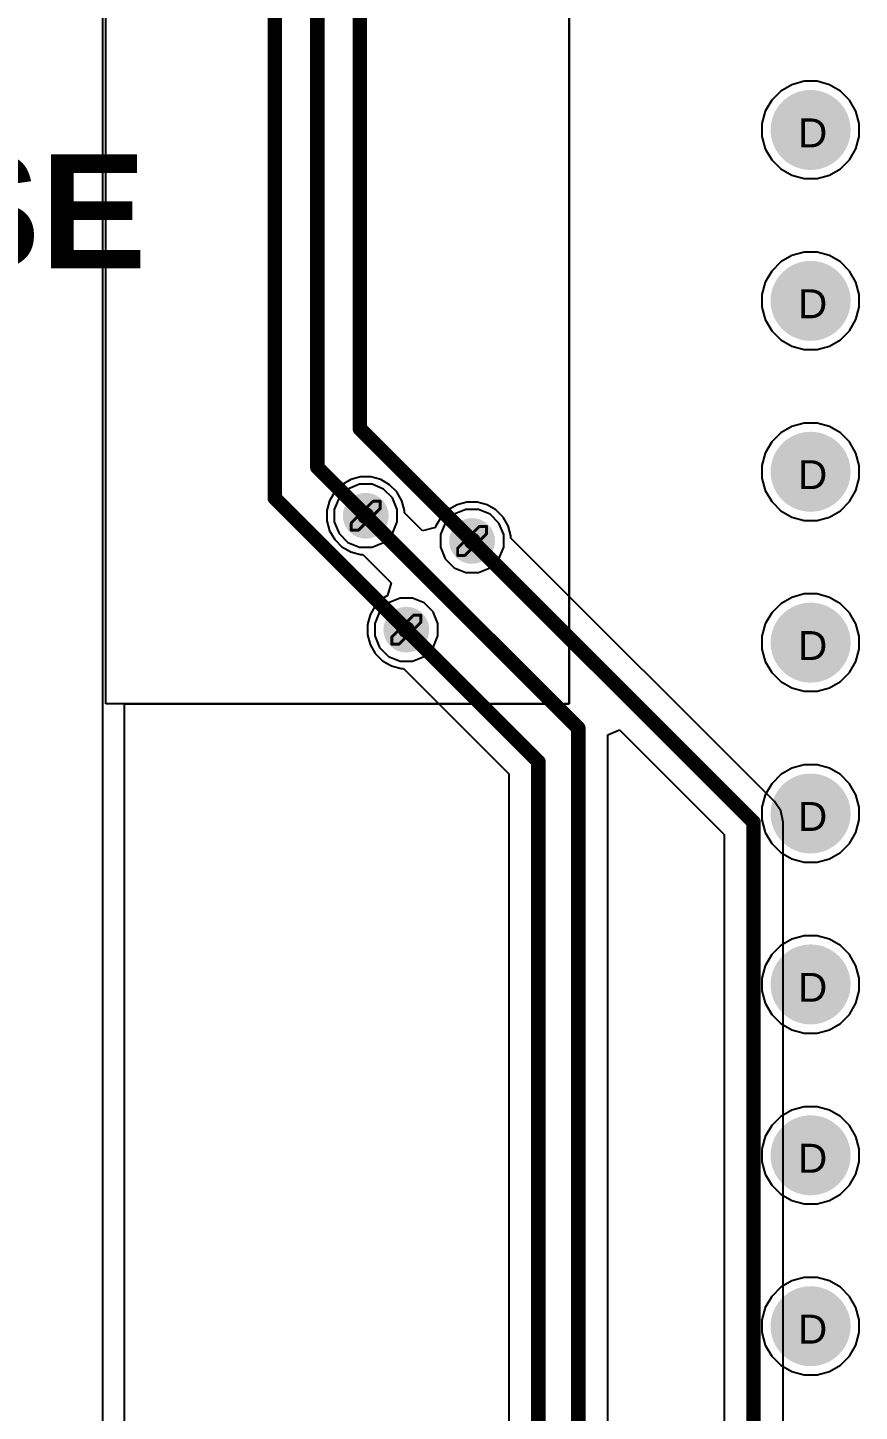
# Model space of a CAD drawing. Header units: inches. Extents: x 0 to 5379, y 0 to 5429.
# Drawn here: x 238.99 to 253.58, y 170.14 to 194.43 of the extents above; entities that cross this region are included whole.
import ezdxf

# ---------------------------------------------------------------- set-up
doc = ezdxf.new("R2010")
doc.units = ezdxf.units.IN
for name, color, linetype in [('Bottom Layer', 5, 'Continuous'), ('Bottom Solder', 6, 'Continuous'), ('Drill Drawing', 1, 'Continuous'), ('GND01', 16, 'Continuous'), ('GND02', 76, 'Continuous'), ('PWR', 156, 'Continuous'), ('SIG 01', 90, 'Continuous'), ('Top Layer', 1, 'Continuous'), ('Top Overlay', 2, 'Continuous'), ('Top Solder', 216, 'Continuous'), ('Via Holes', 16, 'Continuous')]:
    doc.layers.add(name, color=color, linetype=linetype)
doc.styles.add('Arial', font='', dxfattribs={"height": 0.2})
doc.styles.add('Arial_Bold', font='', dxfattribs={"height": 0.2})
doc.styles.get('Arial').set_extended_font_data('Arial')
doc.styles.get('Arial_Bold').set_extended_font_data('Arial', bold=True)

msp = doc.modelspace()

# ---------------------------------------------------------------- hatches: boundary and pattern name
at = {"layer": 'Bottom Layer'}
h = msp.add_hatch(color=5, dxfattribs=at)
edge = h.paths.add_edge_path()
edge.add_arc((252.727, 192.634), 0.6, 0, 360)
h = msp.add_hatch(color=5, dxfattribs=at)
edge = h.paths.add_edge_path()
edge.add_arc((252.727, 189.634), 0.6, 0, 360)
h = msp.add_hatch(color=5, dxfattribs=at)
edge = h.paths.add_edge_path()
edge.add_arc((252.727, 186.634), 0.6, 0, 360)
h = msp.add_hatch(color=5, dxfattribs=at)
edge = h.paths.add_edge_path()
edge.add_arc((244.923, 185.862), 0.3, 0, 360)
h = msp.add_hatch(color=5, dxfattribs=at)
edge = h.paths.add_edge_path()
edge.add_arc((246.789, 185.419), 0.3, 0, 360)
h = msp.add_hatch(color=5, dxfattribs=at)
edge = h.paths.add_edge_path()
edge.add_arc((245.635, 183.862), 0.3, 0, 360)
h = msp.add_hatch(color=5, dxfattribs=at)
edge = h.paths.add_edge_path()
edge.add_arc((252.727, 183.634), 0.6, 0, 360)
h = msp.add_hatch(color=5, dxfattribs=at)
edge = h.paths.add_edge_path()
edge.add_arc((252.727, 180.634), 0.6, 0, 360)
h = msp.add_hatch(color=5, dxfattribs=at)
edge = h.paths.add_edge_path()
edge.add_arc((252.727, 177.634), 0.6, 0, 360)
h = msp.add_hatch(color=5, dxfattribs=at)
edge = h.paths.add_edge_path()
edge.add_arc((252.727, 174.634), 0.6, 0, 360)
h = msp.add_hatch(color=5, dxfattribs=at)
edge = h.paths.add_edge_path()
edge.add_arc((252.727, 171.634), 0.6, 0, 360)
at = {"layer": 'Bottom Solder'}
h = msp.add_hatch(color=6, dxfattribs=at)
edge = h.paths.add_edge_path()
edge.add_arc((252.727, 192.634), 0.702, 0, 360)
h = msp.add_hatch(color=6, dxfattribs=at)
edge = h.paths.add_edge_path()
edge.add_arc((252.727, 189.634), 0.702, 0, 360)
h = msp.add_hatch(color=6, dxfattribs=at)
edge = h.paths.add_edge_path()
edge.add_arc((252.727, 186.634), 0.702, 0, 360)
h = msp.add_hatch(color=6, dxfattribs=at)
edge = h.paths.add_edge_path()
edge.add_arc((244.923, 185.862), 0.402, 0, 360)
h = msp.add_hatch(color=6, dxfattribs=at)
edge = h.paths.add_edge_path()
edge.add_arc((246.789, 185.419), 0.402, 0, 360)
h = msp.add_hatch(color=6, dxfattribs=at)
edge = h.paths.add_edge_path()
edge.add_arc((245.635, 183.862), 0.402, 0, 360)
h = msp.add_hatch(color=6, dxfattribs=at)
edge = h.paths.add_edge_path()
edge.add_arc((252.727, 183.634), 0.702, 0, 360)
h = msp.add_hatch(color=6, dxfattribs=at)
edge = h.paths.add_edge_path()
edge.add_arc((252.727, 180.634), 0.702, 0, 360)
h = msp.add_hatch(color=6, dxfattribs=at)
edge = h.paths.add_edge_path()
edge.add_arc((252.727, 177.634), 0.702, 0, 360)
h = msp.add_hatch(color=6, dxfattribs=at)
edge = h.paths.add_edge_path()
edge.add_arc((252.727, 174.634), 0.702, 0, 360)
h = msp.add_hatch(color=6, dxfattribs=at)
edge = h.paths.add_edge_path()
edge.add_arc((252.727, 171.634), 0.702, 0, 360)
at = {"layer": 'GND01'}
h = msp.add_hatch(color=16, dxfattribs=at)
edge = h.paths.add_edge_path()
edge.add_arc((252.727, 192.634), 0.6, 0, 360)
h = msp.add_hatch(color=16, dxfattribs=at)
edge = h.paths.add_edge_path()
edge.add_arc((252.727, 189.634), 0.6, 0, 360)
h = msp.add_hatch(color=16, dxfattribs=at)
edge = h.paths.add_edge_path()
edge.add_arc((252.727, 186.634), 0.6, 0, 360)
h = msp.add_hatch(color=16, dxfattribs=at)
edge = h.paths.add_edge_path()
edge.add_arc((244.923, 185.862), 0.3, 0, 360)
h = msp.add_hatch(color=16, dxfattribs=at)
edge = h.paths.add_edge_path()
edge.add_arc((246.789, 185.419), 0.3, 0, 360)
h = msp.add_hatch(color=16, dxfattribs=at)
edge = h.paths.add_edge_path()
edge.add_arc((245.635, 183.862), 0.3, 0, 360)
h = msp.add_hatch(color=16, dxfattribs=at)
edge = h.paths.add_edge_path()
edge.add_arc((252.727, 183.634), 0.6, 0, 360)
h = msp.add_hatch(color=16, dxfattribs=at)
edge = h.paths.add_edge_path()
edge.add_arc((252.727, 180.634), 0.6, 0, 360)
h = msp.add_hatch(color=16, dxfattribs=at)
edge = h.paths.add_edge_path()
edge.add_arc((252.727, 177.634), 0.6, 0, 360)
h = msp.add_hatch(color=16, dxfattribs=at)
edge = h.paths.add_edge_path()
edge.add_arc((252.727, 174.634), 0.6, 0, 360)
h = msp.add_hatch(color=16, dxfattribs=at)
edge = h.paths.add_edge_path()
edge.add_arc((252.727, 171.634), 0.6, 0, 360)
at = {"layer": 'GND02'}
h = msp.add_hatch(color=76, dxfattribs=at)
edge = h.paths.add_edge_path()
edge.add_arc((252.727, 192.634), 0.6, 0, 360)
h = msp.add_hatch(color=76, dxfattribs=at)
edge = h.paths.add_edge_path()
edge.add_arc((252.727, 189.634), 0.6, 0, 360)
h = msp.add_hatch(color=76, dxfattribs=at)
edge = h.paths.add_edge_path()
edge.add_arc((252.727, 186.634), 0.6, 0, 360)
h = msp.add_hatch(color=76, dxfattribs=at)
edge = h.paths.add_edge_path()
edge.add_arc((244.923, 185.862), 0.3, 0, 360)
h = msp.add_hatch(color=76, dxfattribs=at)
edge = h.paths.add_edge_path()
edge.add_arc((246.789, 185.419), 0.3, 0, 360)
h = msp.add_hatch(color=76, dxfattribs=at)
edge = h.paths.add_edge_path()
edge.add_arc((245.635, 183.862), 0.3, 0, 360)
h = msp.add_hatch(color=76, dxfattribs=at)
edge = h.paths.add_edge_path()
edge.add_arc((252.727, 183.634), 0.6, 0, 360)
h = msp.add_hatch(color=76, dxfattribs=at)
edge = h.paths.add_edge_path()
edge.add_arc((252.727, 180.634), 0.6, 0, 360)
h = msp.add_hatch(color=76, dxfattribs=at)
edge = h.paths.add_edge_path()
edge.add_arc((252.727, 177.634), 0.6, 0, 360)
h = msp.add_hatch(color=76, dxfattribs=at)
edge = h.paths.add_edge_path()
edge.add_arc((252.727, 174.634), 0.6, 0, 360)
h = msp.add_hatch(color=76, dxfattribs=at)
edge = h.paths.add_edge_path()
edge.add_arc((252.727, 171.634), 0.6, 0, 360)
at = {"layer": 'PWR'}
h = msp.add_hatch(color=156, dxfattribs=at)
edge = h.paths.add_edge_path()
edge.add_arc((252.727, 192.634), 0.6, 0, 360)
h = msp.add_hatch(color=156, dxfattribs=at)
edge = h.paths.add_edge_path()
edge.add_arc((252.727, 189.634), 0.6, 0, 360)
h = msp.add_hatch(color=156, dxfattribs=at)
edge = h.paths.add_edge_path()
edge.add_arc((252.727, 186.634), 0.6, 0, 360)
h = msp.add_hatch(color=156, dxfattribs=at)
edge = h.paths.add_edge_path()
edge.add_arc((244.923, 185.862), 0.3, 0, 360)
h = msp.add_hatch(color=156, dxfattribs=at)
edge = h.paths.add_edge_path()
edge.add_arc((246.789, 185.419), 0.3, 0, 360)
h = msp.add_hatch(color=156, dxfattribs=at)
edge = h.paths.add_edge_path()
edge.add_arc((245.635, 183.862), 0.3, 0, 360)
h = msp.add_hatch(color=156, dxfattribs=at)
edge = h.paths.add_edge_path()
edge.add_arc((252.727, 183.634), 0.6, 0, 360)
h = msp.add_hatch(color=156, dxfattribs=at)
edge = h.paths.add_edge_path()
edge.add_arc((252.727, 180.634), 0.6, 0, 360)
h = msp.add_hatch(color=156, dxfattribs=at)
edge = h.paths.add_edge_path()
edge.add_arc((252.727, 177.634), 0.6, 0, 360)
h = msp.add_hatch(color=156, dxfattribs=at)
edge = h.paths.add_edge_path()
edge.add_arc((252.727, 174.634), 0.6, 0, 360)
h = msp.add_hatch(color=156, dxfattribs=at)
edge = h.paths.add_edge_path()
edge.add_arc((252.727, 171.634), 0.6, 0, 360)
at = {"layer": 'SIG 01'}
h = msp.add_hatch(color=90, dxfattribs=at)
edge = h.paths.add_edge_path()
edge.add_arc((252.727, 192.634), 0.6, 0, 360)
h = msp.add_hatch(color=90, dxfattribs=at)
edge = h.paths.add_edge_path()
edge.add_arc((252.727, 189.634), 0.6, 0, 360)
h = msp.add_hatch(color=90, dxfattribs=at)
edge = h.paths.add_edge_path()
edge.add_arc((252.727, 186.634), 0.6, 0, 360)
h = msp.add_hatch(color=90, dxfattribs=at)
edge = h.paths.add_edge_path()
edge.add_arc((244.923, 185.862), 0.3, 0, 360)
h = msp.add_hatch(color=90, dxfattribs=at)
edge = h.paths.add_edge_path()
edge.add_arc((246.789, 185.419), 0.3, 0, 360)
h = msp.add_hatch(color=90, dxfattribs=at)
edge = h.paths.add_edge_path()
edge.add_arc((245.635, 183.862), 0.3, 0, 360)
h = msp.add_hatch(color=90, dxfattribs=at)
edge = h.paths.add_edge_path()
edge.add_arc((252.727, 183.634), 0.6, 0, 360)
h = msp.add_hatch(color=90, dxfattribs=at)
edge = h.paths.add_edge_path()
edge.add_arc((252.727, 180.634), 0.6, 0, 360)
h = msp.add_hatch(color=90, dxfattribs=at)
edge = h.paths.add_edge_path()
edge.add_arc((252.727, 177.634), 0.6, 0, 360)
h = msp.add_hatch(color=90, dxfattribs=at)
edge = h.paths.add_edge_path()
edge.add_arc((252.727, 174.634), 0.6, 0, 360)
h = msp.add_hatch(color=90, dxfattribs=at)
edge = h.paths.add_edge_path()
edge.add_arc((252.727, 171.634), 0.6, 0, 360)
at = {"layer": 'Top Layer'}
h = msp.add_hatch(color=1, dxfattribs=at)
edge = h.paths.add_edge_path()
edge.add_arc((252.727, 192.634), 0.6, 0, 360)
h = msp.add_hatch(color=1, dxfattribs=at)
edge = h.paths.add_edge_path()
edge.add_arc((252.727, 189.634), 0.6, 0, 360)
h = msp.add_hatch(color=1, dxfattribs=at)
edge = h.paths.add_edge_path()
edge.add_arc((252.727, 186.634), 0.6, 0, 360)
h = msp.add_hatch(color=1, dxfattribs=at)
edge = h.paths.add_edge_path()
edge.add_arc((244.923, 185.862), 0.3, 0, 360)
h = msp.add_hatch(color=1, dxfattribs=at)
edge = h.paths.add_edge_path()
edge.add_arc((246.789, 185.419), 0.3, 0, 360)
h = msp.add_hatch(color=1, dxfattribs=at)
edge = h.paths.add_edge_path()
edge.add_arc((245.635, 183.862), 0.3, 0, 360)
h = msp.add_hatch(color=1, dxfattribs=at)
edge = h.paths.add_edge_path()
edge.add_arc((252.727, 183.634), 0.6, 0, 360)
h = msp.add_hatch(color=1, dxfattribs=at)
edge = h.paths.add_edge_path()
edge.add_arc((252.727, 180.634), 0.6, 0, 360)
h = msp.add_hatch(color=1, dxfattribs=at)
edge = h.paths.add_edge_path()
edge.add_arc((252.727, 177.634), 0.6, 0, 360)
h = msp.add_hatch(color=1, dxfattribs=at)
edge = h.paths.add_edge_path()
edge.add_arc((252.727, 174.634), 0.6, 0, 360)
h = msp.add_hatch(color=1, dxfattribs=at)
edge = h.paths.add_edge_path()
edge.add_arc((252.727, 171.634), 0.6, 0, 360)
at = {"layer": 'Top Solder'}
h = msp.add_hatch(color=216, dxfattribs=at)
edge = h.paths.add_edge_path()
edge.add_arc((252.727, 192.634), 0.702, 0, 360)
h = msp.add_hatch(color=216, dxfattribs=at)
edge = h.paths.add_edge_path()
edge.add_arc((252.727, 189.634), 0.702, 0, 360)
h = msp.add_hatch(color=216, dxfattribs=at)
edge = h.paths.add_edge_path()
edge.add_arc((252.727, 186.634), 0.702, 0, 360)
h = msp.add_hatch(color=216, dxfattribs=at)
edge = h.paths.add_edge_path()
edge.add_arc((244.923, 185.862), 0.402, 0, 360)
h = msp.add_hatch(color=216, dxfattribs=at)
edge = h.paths.add_edge_path()
edge.add_arc((246.789, 185.419), 0.402, 0, 360)
h = msp.add_hatch(color=216, dxfattribs=at)
edge = h.paths.add_edge_path()
edge.add_arc((245.635, 183.862), 0.402, 0, 360)
h = msp.add_hatch(color=216, dxfattribs=at)
edge = h.paths.add_edge_path()
edge.add_arc((252.727, 183.634), 0.702, 0, 360)
h = msp.add_hatch(color=216, dxfattribs=at)
edge = h.paths.add_edge_path()
edge.add_arc((252.727, 180.634), 0.702, 0, 360)
h = msp.add_hatch(color=216, dxfattribs=at)
edge = h.paths.add_edge_path()
edge.add_arc((252.727, 177.634), 0.702, 0, 360)
h = msp.add_hatch(color=216, dxfattribs=at)
edge = h.paths.add_edge_path()
edge.add_arc((252.727, 174.634), 0.702, 0, 360)
h = msp.add_hatch(color=216, dxfattribs=at)
edge = h.paths.add_edge_path()
edge.add_arc((252.727, 171.634), 0.702, 0, 360)
at = {"layer": 'Via Holes'}
h = msp.add_hatch(color=7, dxfattribs=at)
edge = h.paths.add_edge_path()
edge.add_arc((252.727, 192.634), 0.35, 0, 360)
h = msp.add_hatch(color=7, dxfattribs=at)
edge = h.paths.add_edge_path()
edge.add_arc((252.727, 189.634), 0.35, 0, 360)
h = msp.add_hatch(color=7, dxfattribs=at)
edge = h.paths.add_edge_path()
edge.add_arc((252.727, 186.634), 0.35, 0, 360)
h = msp.add_hatch(color=7, dxfattribs=at)
edge = h.paths.add_edge_path()
edge.add_arc((244.923, 185.862), 0.15, 0, 360)
h = msp.add_hatch(color=7, dxfattribs=at)
edge = h.paths.add_edge_path()
edge.add_arc((246.789, 185.419), 0.15, 0, 360)
h = msp.add_hatch(color=7, dxfattribs=at)
edge = h.paths.add_edge_path()
edge.add_arc((245.635, 183.862), 0.15, 0, 360)
h = msp.add_hatch(color=7, dxfattribs=at)
edge = h.paths.add_edge_path()
edge.add_arc((252.727, 183.634), 0.35, 0, 360)
h = msp.add_hatch(color=7, dxfattribs=at)
edge = h.paths.add_edge_path()
edge.add_arc((252.727, 180.634), 0.35, 0, 360)
h = msp.add_hatch(color=7, dxfattribs=at)
edge = h.paths.add_edge_path()
edge.add_arc((252.727, 177.634), 0.35, 0, 360)
h = msp.add_hatch(color=7, dxfattribs=at)
edge = h.paths.add_edge_path()
edge.add_arc((252.727, 174.634), 0.35, 0, 360)
h = msp.add_hatch(color=7, dxfattribs=at)
edge = h.paths.add_edge_path()
edge.add_arc((252.727, 171.634), 0.35, 0, 360)

# ---------------------------------------------------------------- linework, layer by layer
at = {"layer": 'Bottom Layer'}
for p, q in [((244.61, 186.331), (244.454, 186.176)), ((244.813, 186.416), (244.61, 186.331)), ((245.034, 186.416), (244.813, 186.416)), ((245.237, 186.331), (245.034, 186.416)), ((245.393, 186.176), (245.237, 186.331)), ((244.454, 186.176), (244.369, 185.972)), ((245.477, 185.972), (245.393, 186.176)), ((244.369, 185.972), (244.369, 185.752)), ((245.477, 185.752), (245.477, 185.972)), ((246.475, 185.889), (246.319, 185.733)), ((246.679, 185.973), (246.475, 185.889)), ((246.899, 185.973), (246.679, 185.973)), ((247.103, 185.889), (246.899, 185.973)), ((247.258, 185.733), (247.103, 185.889)), ((244.369, 185.752), (244.454, 185.548)), ((245.393, 185.548), (245.477, 185.752)), ((246.319, 185.733), (246.235, 185.53)), ((247.343, 185.53), (247.258, 185.733)), ((244.454, 185.548), (244.61, 185.392)), ((244.61, 185.392), (244.813, 185.308)), ((245.034, 185.308), (245.237, 185.392)), ((245.237, 185.392), (245.393, 185.548)), ((246.235, 185.53), (246.235, 185.309)), ((247.343, 185.309), (247.343, 185.53)), ((244.813, 185.308), (245.034, 185.308)), ((246.235, 185.309), (246.319, 185.106)), ((246.319, 185.106), (246.475, 184.95)), ((247.103, 184.95), (247.258, 185.106)), ((247.258, 185.106), (247.343, 185.309)), ((246.475, 184.95), (246.679, 184.865)), ((246.679, 184.865), (246.899, 184.865)), ((246.899, 184.865), (247.103, 184.95)), ((245.525, 184.416), (245.321, 184.332)), ((245.745, 184.416), (245.525, 184.416)), ((245.949, 184.332), (245.745, 184.416)), ((245.166, 184.176), (245.081, 183.972)), ((245.321, 184.332), (245.166, 184.176)), ((246.105, 184.176), (245.949, 184.332)), ((246.189, 183.972), (246.105, 184.176)), ((245.081, 183.972), (245.081, 183.752)), ((246.189, 183.752), (246.189, 183.972)), ((245.081, 183.752), (245.166, 183.548)), ((246.105, 183.548), (246.189, 183.752)), ((245.166, 183.548), (245.321, 183.392)), ((245.321, 183.392), (245.525, 183.308)), ((245.745, 183.308), (245.949, 183.392)), ((245.949, 183.392), (246.105, 183.548)), ((245.525, 183.308), (245.745, 183.308))]:
    msp.add_line(p, q, dxfattribs=at)
at = {"layer": 'Drill Drawing'}
for points in [[(244.669, 185.989, 0.0508, 0.0508, 0), (244.669, 186.116, 0.0508, 0.0508, 0)], [(244.669, 186.116, 0.0508, 0.0508, 0), (244.796, 186.116, 0.0508, 0.0508, 0)], [(244.796, 186.116, 0.0508, 0.0508, 0), (244.923, 185.989, 0.0508, 0.0508, 0)], [(244.923, 185.989, 0.0508, 0.0508, 0), (245.05, 186.116, 0.0508, 0.0508, 0)], [(245.05, 186.116, 0.0508, 0.0508, 0), (245.177, 186.116, 0.0508, 0.0508, 0)], [(245.177, 185.989, 0.0508, 0.0508, 0), (245.177, 186.116, 0.0508, 0.0508, 0)], [(244.669, 185.989, 0.0508, 0.0508, 0), (244.796, 185.862, 0.0508, 0.0508, 0)], [(244.669, 185.735, 0.0508, 0.0508, 0), (244.796, 185.862, 0.0508, 0.0508, 0)], [(245.05, 185.862, 0.0508, 0.0508, 0), (245.177, 185.989, 0.0508, 0.0508, 0)], [(245.05, 185.862, 0.0508, 0.0508, 0), (245.177, 185.735, 0.0508, 0.0508, 0)], [(244.669, 185.608, 0.0508, 0.0508, 0), (244.669, 185.735, 0.0508, 0.0508, 0)], [(244.669, 185.608, 0.0508, 0.0508, 0), (244.796, 185.608, 0.0508, 0.0508, 0)], [(244.796, 185.608, 0.0508, 0.0508, 0), (244.923, 185.735, 0.0508, 0.0508, 0)], [(244.923, 185.735, 0.0508, 0.0508, 0), (245.05, 185.608, 0.0508, 0.0508, 0)], [(245.05, 185.608, 0.0508, 0.0508, 0), (245.177, 185.608, 0.0508, 0.0508, 0)], [(245.177, 185.608, 0.0508, 0.0508, 0), (245.177, 185.735, 0.0508, 0.0508, 0)], [(246.535, 185.546, 0.0508, 0.0508, 0), (246.535, 185.673, 0.0508, 0.0508, 0)], [(246.535, 185.673, 0.0508, 0.0508, 0), (246.662, 185.673, 0.0508, 0.0508, 0)], [(246.662, 185.673, 0.0508, 0.0508, 0), (246.789, 185.546, 0.0508, 0.0508, 0)], [(246.789, 185.546, 0.0508, 0.0508, 0), (246.916, 185.673, 0.0508, 0.0508, 0)], [(246.916, 185.673, 0.0508, 0.0508, 0), (247.043, 185.673, 0.0508, 0.0508, 0)], [(247.043, 185.546, 0.0508, 0.0508, 0), (247.043, 185.673, 0.0508, 0.0508, 0)], [(246.535, 185.546, 0.0508, 0.0508, 0), (246.662, 185.419, 0.0508, 0.0508, 0)], [(246.535, 185.292, 0.0508, 0.0508, 0), (246.662, 185.419, 0.0508, 0.0508, 0)], [(246.916, 185.419, 0.0508, 0.0508, 0), (247.043, 185.546, 0.0508, 0.0508, 0)], [(246.916, 185.419, 0.0508, 0.0508, 0), (247.043, 185.292, 0.0508, 0.0508, 0)], [(246.535, 185.165, 0.0508, 0.0508, 0), (246.535, 185.292, 0.0508, 0.0508, 0)], [(246.535, 185.165, 0.0508, 0.0508, 0), (246.662, 185.165, 0.0508, 0.0508, 0)], [(246.662, 185.165, 0.0508, 0.0508, 0), (246.789, 185.292, 0.0508, 0.0508, 0)], [(246.789, 185.292, 0.0508, 0.0508, 0), (246.916, 185.165, 0.0508, 0.0508, 0)], [(246.916, 185.165, 0.0508, 0.0508, 0), (247.043, 185.165, 0.0508, 0.0508, 0)], [(247.043, 185.165, 0.0508, 0.0508, 0), (247.043, 185.292, 0.0508, 0.0508, 0)], [(245.381, 183.989, 0.0508, 0.0508, 0), (245.381, 184.116, 0.0508, 0.0508, 0)], [(245.381, 184.116, 0.0508, 0.0508, 0), (245.508, 184.116, 0.0508, 0.0508, 0)], [(245.508, 184.116, 0.0508, 0.0508, 0), (245.635, 183.989, 0.0508, 0.0508, 0)], [(245.635, 183.989, 0.0508, 0.0508, 0), (245.762, 184.116, 0.0508, 0.0508, 0)], [(245.762, 184.116, 0.0508, 0.0508, 0), (245.889, 184.116, 0.0508, 0.0508, 0)], [(245.889, 183.989, 0.0508, 0.0508, 0), (245.889, 184.116, 0.0508, 0.0508, 0)], [(245.381, 183.989, 0.0508, 0.0508, 0), (245.508, 183.862, 0.0508, 0.0508, 0)], [(245.381, 183.735, 0.0508, 0.0508, 0), (245.508, 183.862, 0.0508, 0.0508, 0)], [(245.762, 183.862, 0.0508, 0.0508, 0), (245.889, 183.989, 0.0508, 0.0508, 0)], [(245.762, 183.862, 0.0508, 0.0508, 0), (245.889, 183.735, 0.0508, 0.0508, 0)], [(245.381, 183.608, 0.0508, 0.0508, 0), (245.381, 183.735, 0.0508, 0.0508, 0)], [(245.381, 183.608, 0.0508, 0.0508, 0), (245.508, 183.608, 0.0508, 0.0508, 0)], [(245.508, 183.608, 0.0508, 0.0508, 0), (245.635, 183.735, 0.0508, 0.0508, 0)], [(245.635, 183.735, 0.0508, 0.0508, 0), (245.762, 183.608, 0.0508, 0.0508, 0)], [(245.762, 183.608, 0.0508, 0.0508, 0), (245.889, 183.608, 0.0508, 0.0508, 0)], [(245.889, 183.608, 0.0508, 0.0508, 0), (245.889, 183.735, 0.0508, 0.0508, 0)]]:
    msp.add_lwpolyline(points, format="xyseb", dxfattribs=at)
for points in [[(244.657, 186.116, 0.0254, 0.0254, 1), (244.682, 186.116, 0.0254, 0.0254, 1)], [(244.657, 186.116, 0.0254, 0.0254, 1), (244.682, 186.116, 0.0254, 0.0254, 1)], [(244.784, 186.116, 0.0254, 0.0254, 1), (244.809, 186.116, 0.0254, 0.0254, 1)], [(244.784, 186.116, 0.0254, 0.0254, 1), (244.809, 186.116, 0.0254, 0.0254, 1)], [(245.038, 186.116, 0.0254, 0.0254, 1), (245.063, 186.116, 0.0254, 0.0254, 1)], [(245.038, 186.116, 0.0254, 0.0254, 1), (245.063, 186.116, 0.0254, 0.0254, 1)], [(245.165, 186.116, 0.0254, 0.0254, 1), (245.19, 186.116, 0.0254, 0.0254, 1)], [(245.165, 186.116, 0.0254, 0.0254, 1), (245.19, 186.116, 0.0254, 0.0254, 1)], [(244.657, 185.989, 0.0254, 0.0254, 1), (244.682, 185.989, 0.0254, 0.0254, 1)], [(244.657, 185.989, 0.0254, 0.0254, 1), (244.682, 185.989, 0.0254, 0.0254, 1)], [(244.784, 185.862, 0.0254, 0.0254, 1), (244.809, 185.862, 0.0254, 0.0254, 1)], [(244.784, 185.862, 0.0254, 0.0254, 1), (244.809, 185.862, 0.0254, 0.0254, 1)], [(244.911, 185.989, 0.0254, 0.0254, 1), (244.936, 185.989, 0.0254, 0.0254, 1)], [(244.911, 185.989, 0.0254, 0.0254, 1), (244.936, 185.989, 0.0254, 0.0254, 1)], [(245.038, 185.862, 0.0254, 0.0254, 1), (245.063, 185.862, 0.0254, 0.0254, 1)], [(245.038, 185.862, 0.0254, 0.0254, 1), (245.063, 185.862, 0.0254, 0.0254, 1)], [(245.165, 185.989, 0.0254, 0.0254, 1), (245.19, 185.989, 0.0254, 0.0254, 1)], [(245.165, 185.989, 0.0254, 0.0254, 1), (245.19, 185.989, 0.0254, 0.0254, 1)], [(244.657, 185.735, 0.0254, 0.0254, 1), (244.682, 185.735, 0.0254, 0.0254, 1)], [(244.657, 185.735, 0.0254, 0.0254, 1), (244.682, 185.735, 0.0254, 0.0254, 1)], [(244.657, 185.608, 0.0254, 0.0254, 1), (244.682, 185.608, 0.0254, 0.0254, 1)], [(244.657, 185.608, 0.0254, 0.0254, 1), (244.682, 185.608, 0.0254, 0.0254, 1)], [(244.784, 185.608, 0.0254, 0.0254, 1), (244.809, 185.608, 0.0254, 0.0254, 1)], [(244.784, 185.608, 0.0254, 0.0254, 1), (244.809, 185.608, 0.0254, 0.0254, 1)], [(244.911, 185.735, 0.0254, 0.0254, 1), (244.936, 185.735, 0.0254, 0.0254, 1)], [(244.911, 185.735, 0.0254, 0.0254, 1), (244.936, 185.735, 0.0254, 0.0254, 1)], [(245.038, 185.608, 0.0254, 0.0254, 1), (245.063, 185.608, 0.0254, 0.0254, 1)], [(245.038, 185.608, 0.0254, 0.0254, 1), (245.063, 185.608, 0.0254, 0.0254, 1)], [(245.165, 185.735, 0.0254, 0.0254, 1), (245.19, 185.735, 0.0254, 0.0254, 1)], [(245.165, 185.735, 0.0254, 0.0254, 1), (245.19, 185.735, 0.0254, 0.0254, 1)], [(245.165, 185.608, 0.0254, 0.0254, 1), (245.19, 185.608, 0.0254, 0.0254, 1)], [(245.165, 185.608, 0.0254, 0.0254, 1), (245.19, 185.608, 0.0254, 0.0254, 1)], [(246.522, 185.673, 0.0254, 0.0254, 1), (246.547, 185.673, 0.0254, 0.0254, 1)], [(246.522, 185.673, 0.0254, 0.0254, 1), (246.547, 185.673, 0.0254, 0.0254, 1)], [(246.649, 185.673, 0.0254, 0.0254, 1), (246.674, 185.673, 0.0254, 0.0254, 1)], [(246.649, 185.673, 0.0254, 0.0254, 1), (246.674, 185.673, 0.0254, 0.0254, 1)], [(246.903, 185.673, 0.0254, 0.0254, 1), (246.928, 185.673, 0.0254, 0.0254, 1)], [(246.903, 185.673, 0.0254, 0.0254, 1), (246.928, 185.673, 0.0254, 0.0254, 1)], [(247.03, 185.673, 0.0254, 0.0254, 1), (247.055, 185.673, 0.0254, 0.0254, 1)], [(247.03, 185.673, 0.0254, 0.0254, 1), (247.055, 185.673, 0.0254, 0.0254, 1)], [(246.522, 185.546, 0.0254, 0.0254, 1), (246.547, 185.546, 0.0254, 0.0254, 1)], [(246.522, 185.546, 0.0254, 0.0254, 1), (246.547, 185.546, 0.0254, 0.0254, 1)], [(246.649, 185.419, 0.0254, 0.0254, 1), (246.674, 185.419, 0.0254, 0.0254, 1)], [(246.649, 185.419, 0.0254, 0.0254, 1), (246.674, 185.419, 0.0254, 0.0254, 1)], [(246.776, 185.546, 0.0254, 0.0254, 1), (246.801, 185.546, 0.0254, 0.0254, 1)], [(246.776, 185.546, 0.0254, 0.0254, 1), (246.801, 185.546, 0.0254, 0.0254, 1)], [(246.903, 185.419, 0.0254, 0.0254, 1), (246.928, 185.419, 0.0254, 0.0254, 1)], [(246.903, 185.419, 0.0254, 0.0254, 1), (246.928, 185.419, 0.0254, 0.0254, 1)], [(247.03, 185.546, 0.0254, 0.0254, 1), (247.055, 185.546, 0.0254, 0.0254, 1)], [(247.03, 185.546, 0.0254, 0.0254, 1), (247.055, 185.546, 0.0254, 0.0254, 1)], [(246.522, 185.292, 0.0254, 0.0254, 1), (246.547, 185.292, 0.0254, 0.0254, 1)], [(246.522, 185.292, 0.0254, 0.0254, 1), (246.547, 185.292, 0.0254, 0.0254, 1)], [(246.522, 185.165, 0.0254, 0.0254, 1), (246.547, 185.165, 0.0254, 0.0254, 1)], [(246.522, 185.165, 0.0254, 0.0254, 1), (246.547, 185.165, 0.0254, 0.0254, 1)], [(246.649, 185.165, 0.0254, 0.0254, 1), (246.674, 185.165, 0.0254, 0.0254, 1)], [(246.649, 185.165, 0.0254, 0.0254, 1), (246.674, 185.165, 0.0254, 0.0254, 1)], [(246.776, 185.292, 0.0254, 0.0254, 1), (246.801, 185.292, 0.0254, 0.0254, 1)], [(246.776, 185.292, 0.0254, 0.0254, 1), (246.801, 185.292, 0.0254, 0.0254, 1)], [(246.903, 185.165, 0.0254, 0.0254, 1), (246.928, 185.165, 0.0254, 0.0254, 1)], [(246.903, 185.165, 0.0254, 0.0254, 1), (246.928, 185.165, 0.0254, 0.0254, 1)], [(247.03, 185.292, 0.0254, 0.0254, 1), (247.055, 185.292, 0.0254, 0.0254, 1)], [(247.03, 185.292, 0.0254, 0.0254, 1), (247.055, 185.292, 0.0254, 0.0254, 1)], [(247.03, 185.165, 0.0254, 0.0254, 1), (247.055, 185.165, 0.0254, 0.0254, 1)], [(247.03, 185.165, 0.0254, 0.0254, 1), (247.055, 185.165, 0.0254, 0.0254, 1)], [(245.369, 184.116, 0.0254, 0.0254, 1), (245.394, 184.116, 0.0254, 0.0254, 1)], [(245.369, 184.116, 0.0254, 0.0254, 1), (245.394, 184.116, 0.0254, 0.0254, 1)], [(245.496, 184.116, 0.0254, 0.0254, 1), (245.521, 184.116, 0.0254, 0.0254, 1)], [(245.496, 184.116, 0.0254, 0.0254, 1), (245.521, 184.116, 0.0254, 0.0254, 1)], [(245.75, 184.116, 0.0254, 0.0254, 1), (245.775, 184.116, 0.0254, 0.0254, 1)], [(245.75, 184.116, 0.0254, 0.0254, 1), (245.775, 184.116, 0.0254, 0.0254, 1)], [(245.877, 184.116, 0.0254, 0.0254, 1), (245.902, 184.116, 0.0254, 0.0254, 1)], [(245.877, 184.116, 0.0254, 0.0254, 1), (245.902, 184.116, 0.0254, 0.0254, 1)], [(245.369, 183.989, 0.0254, 0.0254, 1), (245.394, 183.989, 0.0254, 0.0254, 1)], [(245.369, 183.989, 0.0254, 0.0254, 1), (245.394, 183.989, 0.0254, 0.0254, 1)], [(245.496, 183.862, 0.0254, 0.0254, 1), (245.521, 183.862, 0.0254, 0.0254, 1)], [(245.496, 183.862, 0.0254, 0.0254, 1), (245.521, 183.862, 0.0254, 0.0254, 1)], [(245.623, 183.989, 0.0254, 0.0254, 1), (245.648, 183.989, 0.0254, 0.0254, 1)], [(245.623, 183.989, 0.0254, 0.0254, 1), (245.648, 183.989, 0.0254, 0.0254, 1)], [(245.75, 183.862, 0.0254, 0.0254, 1), (245.775, 183.862, 0.0254, 0.0254, 1)], [(245.75, 183.862, 0.0254, 0.0254, 1), (245.775, 183.862, 0.0254, 0.0254, 1)], [(245.877, 183.989, 0.0254, 0.0254, 1), (245.902, 183.989, 0.0254, 0.0254, 1)], [(245.877, 183.989, 0.0254, 0.0254, 1), (245.902, 183.989, 0.0254, 0.0254, 1)], [(245.369, 183.735, 0.0254, 0.0254, 1), (245.394, 183.735, 0.0254, 0.0254, 1)], [(245.369, 183.735, 0.0254, 0.0254, 1), (245.394, 183.735, 0.0254, 0.0254, 1)], [(245.369, 183.608, 0.0254, 0.0254, 1), (245.394, 183.608, 0.0254, 0.0254, 1)], [(245.369, 183.608, 0.0254, 0.0254, 1), (245.394, 183.608, 0.0254, 0.0254, 1)], [(245.496, 183.608, 0.0254, 0.0254, 1), (245.521, 183.608, 0.0254, 0.0254, 1)], [(245.496, 183.608, 0.0254, 0.0254, 1), (245.521, 183.608, 0.0254, 0.0254, 1)], [(245.623, 183.735, 0.0254, 0.0254, 1), (245.648, 183.735, 0.0254, 0.0254, 1)], [(245.623, 183.735, 0.0254, 0.0254, 1), (245.648, 183.735, 0.0254, 0.0254, 1)], [(245.75, 183.608, 0.0254, 0.0254, 1), (245.775, 183.608, 0.0254, 0.0254, 1)], [(245.75, 183.608, 0.0254, 0.0254, 1), (245.775, 183.608, 0.0254, 0.0254, 1)], [(245.877, 183.735, 0.0254, 0.0254, 1), (245.902, 183.735, 0.0254, 0.0254, 1)], [(245.877, 183.735, 0.0254, 0.0254, 1), (245.902, 183.735, 0.0254, 0.0254, 1)], [(245.877, 183.608, 0.0254, 0.0254, 1), (245.902, 183.608, 0.0254, 0.0254, 1)], [(245.877, 183.608, 0.0254, 0.0254, 1), (245.902, 183.608, 0.0254, 0.0254, 1)]]:
    msp.add_lwpolyline(points, format="xyseb", close=True, dxfattribs=at)
at = {"layer": 'GND01'}
for p, q in [((244.61, 186.331), (244.454, 186.176)), ((244.813, 186.416), (244.61, 186.331)), ((245.034, 186.416), (244.813, 186.416)), ((245.237, 186.331), (245.034, 186.416)), ((245.393, 186.176), (245.237, 186.331)), ((244.454, 186.176), (244.369, 185.972)), ((245.477, 185.972), (245.393, 186.176)), ((244.369, 185.972), (244.369, 185.752)), ((245.477, 185.752), (245.477, 185.972)), ((246.475, 185.889), (246.319, 185.733)), ((246.679, 185.973), (246.475, 185.889)), ((246.899, 185.973), (246.679, 185.973)), ((247.103, 185.889), (246.899, 185.973)), ((247.258, 185.733), (247.103, 185.889)), ((244.369, 185.752), (244.454, 185.548)), ((245.393, 185.548), (245.477, 185.752)), ((246.319, 185.733), (246.235, 185.53)), ((247.343, 185.53), (247.258, 185.733)), ((244.454, 185.548), (244.61, 185.392)), ((244.61, 185.392), (244.813, 185.308)), ((245.034, 185.308), (245.237, 185.392)), ((245.237, 185.392), (245.393, 185.548)), ((246.235, 185.53), (246.235, 185.309)), ((247.343, 185.309), (247.343, 185.53)), ((244.813, 185.308), (245.034, 185.308)), ((246.235, 185.309), (246.319, 185.106)), ((246.319, 185.106), (246.475, 184.95)), ((247.103, 184.95), (247.258, 185.106)), ((247.258, 185.106), (247.343, 185.309)), ((246.475, 184.95), (246.679, 184.865)), ((246.679, 184.865), (246.899, 184.865)), ((246.899, 184.865), (247.103, 184.95)), ((245.525, 184.416), (245.321, 184.332)), ((245.745, 184.416), (245.525, 184.416)), ((245.949, 184.332), (245.745, 184.416)), ((245.166, 184.176), (245.081, 183.972)), ((245.321, 184.332), (245.166, 184.176)), ((246.105, 184.176), (245.949, 184.332)), ((246.189, 183.972), (246.105, 184.176)), ((245.081, 183.972), (245.081, 183.752)), ((246.189, 183.752), (246.189, 183.972)), ((245.081, 183.752), (245.166, 183.548)), ((246.105, 183.548), (246.189, 183.752)), ((245.166, 183.548), (245.321, 183.392)), ((245.321, 183.392), (245.525, 183.308)), ((245.745, 183.308), (245.949, 183.392)), ((245.949, 183.392), (246.105, 183.548)), ((245.525, 183.308), (245.745, 183.308))]:
    msp.add_line(p, q, dxfattribs=at)
at = {"layer": 'GND02'}
for p, q in [((244.61, 186.331), (244.454, 186.176)), ((244.813, 186.416), (244.61, 186.331)), ((245.034, 186.416), (244.813, 186.416)), ((245.237, 186.331), (245.034, 186.416)), ((245.393, 186.176), (245.237, 186.331)), ((244.454, 186.176), (244.369, 185.972)), ((245.477, 185.972), (245.393, 186.176)), ((244.369, 185.972), (244.369, 185.752)), ((245.477, 185.752), (245.477, 185.972)), ((246.475, 185.889), (246.319, 185.733)), ((246.679, 185.973), (246.475, 185.889)), ((246.899, 185.973), (246.679, 185.973)), ((247.103, 185.889), (246.899, 185.973)), ((247.258, 185.733), (247.103, 185.889)), ((244.369, 185.752), (244.454, 185.548)), ((245.393, 185.548), (245.477, 185.752)), ((246.319, 185.733), (246.235, 185.53)), ((247.343, 185.53), (247.258, 185.733)), ((244.454, 185.548), (244.61, 185.392)), ((244.61, 185.392), (244.813, 185.308)), ((245.034, 185.308), (245.237, 185.392)), ((245.237, 185.392), (245.393, 185.548)), ((246.235, 185.53), (246.235, 185.309)), ((247.343, 185.309), (247.343, 185.53)), ((244.813, 185.308), (245.034, 185.308)), ((246.235, 185.309), (246.319, 185.106)), ((246.319, 185.106), (246.475, 184.95)), ((247.103, 184.95), (247.258, 185.106)), ((247.258, 185.106), (247.343, 185.309)), ((246.475, 184.95), (246.679, 184.865)), ((246.679, 184.865), (246.899, 184.865)), ((246.899, 184.865), (247.103, 184.95)), ((245.525, 184.416), (245.321, 184.332)), ((245.745, 184.416), (245.525, 184.416)), ((245.949, 184.332), (245.745, 184.416)), ((245.166, 184.176), (245.081, 183.972)), ((245.321, 184.332), (245.166, 184.176)), ((246.105, 184.176), (245.949, 184.332)), ((246.189, 183.972), (246.105, 184.176)), ((245.081, 183.972), (245.081, 183.752)), ((246.189, 183.752), (246.189, 183.972)), ((245.081, 183.752), (245.166, 183.548)), ((246.105, 183.548), (246.189, 183.752)), ((245.166, 183.548), (245.321, 183.392)), ((245.321, 183.392), (245.525, 183.308)), ((245.745, 183.308), (245.949, 183.392)), ((245.949, 183.392), (246.105, 183.548)), ((245.525, 183.308), (245.745, 183.308))]:
    msp.add_line(p, q, dxfattribs=at)
at = {"layer": 'PWR'}
for p, q in [((252.398, 193.429), (252.203, 193.317)), ((252.615, 193.488), (252.398, 193.429)), ((252.84, 193.488), (252.615, 193.488)), ((253.057, 193.429), (252.84, 193.488)), ((253.252, 193.317), (253.057, 193.429)), ((252.044, 193.158), (251.932, 192.963)), ((252.203, 193.317), (252.044, 193.158)), ((253.411, 193.158), (253.252, 193.317)), ((253.523, 192.963), (253.411, 193.158)), ((251.932, 192.963), (251.873, 192.746)), ((253.581, 192.746), (253.523, 192.963)), ((251.873, 192.746), (251.873, 192.521)), ((253.581, 192.521), (253.581, 192.746)), ((251.873, 192.521), (251.932, 192.304)), ((253.523, 192.304), (253.581, 192.521)), ((251.932, 192.304), (252.044, 192.109)), ((253.411, 192.109), (253.523, 192.304)), ((252.044, 192.109), (252.203, 191.95)), ((252.203, 191.95), (252.398, 191.838)), ((253.057, 191.838), (253.252, 191.95)), ((253.252, 191.95), (253.411, 192.109)), ((252.398, 191.838), (252.615, 191.78)), ((252.615, 191.78), (252.84, 191.78)), ((252.84, 191.78), (253.057, 191.838)), ((252.615, 190.488), (252.398, 190.429)), ((252.84, 190.488), (252.615, 190.488)), ((253.057, 190.429), (252.84, 190.488)), ((252.203, 190.317), (252.044, 190.158)), ((252.398, 190.429), (252.203, 190.317)), ((253.252, 190.317), (253.057, 190.429)), ((253.411, 190.158), (253.252, 190.317)), ((251.932, 189.963), (251.873, 189.746)), ((252.044, 190.158), (251.932, 189.963)), ((253.523, 189.963), (253.411, 190.158)), ((253.581, 189.746), (253.523, 189.963)), ((251.873, 189.746), (251.873, 189.521)), ((253.581, 189.521), (253.581, 189.746)), ((251.873, 189.521), (251.932, 189.304)), ((253.523, 189.304), (253.581, 189.521)), ((251.932, 189.304), (252.044, 189.109)), ((253.411, 189.109), (253.523, 189.304)), ((252.044, 189.109), (252.203, 188.95)), ((253.252, 188.95), (253.411, 189.109)), ((252.203, 188.95), (252.398, 188.838)), ((252.398, 188.838), (252.615, 188.78)), ((252.615, 188.78), (252.84, 188.78)), ((252.84, 188.78), (253.057, 188.838)), ((253.057, 188.838), (253.252, 188.95)), ((252.203, 187.317), (252.044, 187.158)), ((252.398, 187.429), (252.203, 187.317)), ((252.615, 187.488), (252.398, 187.429)), ((252.84, 187.488), (252.615, 187.488)), ((253.057, 187.429), (252.84, 187.488)), ((253.252, 187.317), (253.057, 187.429)), ((253.411, 187.158), (253.252, 187.317)), ((252.044, 187.158), (251.932, 186.963)), ((253.523, 186.963), (253.411, 187.158)), ((251.932, 186.963), (251.873, 186.746)), ((253.581, 186.746), (253.523, 186.963)), ((251.873, 186.746), (251.873, 186.521)), ((253.581, 186.521), (253.581, 186.746)), ((244.61, 186.331), (244.454, 186.176)), ((244.813, 186.416), (244.61, 186.331)), ((245.034, 186.416), (244.813, 186.416)), ((245.237, 186.331), (245.034, 186.416)), ((245.393, 186.176), (245.237, 186.331)), ((251.873, 186.521), (251.932, 186.304)), ((253.523, 186.304), (253.581, 186.521)), ((244.454, 186.176), (244.369, 185.972)), ((245.477, 185.972), (245.393, 186.176)), ((251.932, 186.304), (252.044, 186.109)), ((252.044, 186.109), (252.203, 185.95)), ((253.252, 185.95), (253.411, 186.109)), ((253.411, 186.109), (253.523, 186.304)), ((244.369, 185.972), (244.369, 185.752)), ((245.477, 185.752), (245.477, 185.972)), ((246.475, 185.889), (246.319, 185.733)), ((246.679, 185.973), (246.475, 185.889)), ((246.899, 185.973), (246.679, 185.973)), ((247.103, 185.889), (246.899, 185.973)), ((247.258, 185.733), (247.103, 185.889)), ((252.203, 185.95), (252.398, 185.838)), ((252.398, 185.838), (252.615, 185.78)), ((252.84, 185.78), (253.057, 185.838)), ((253.057, 185.838), (253.252, 185.95)), ((244.369, 185.752), (244.454, 185.548)), ((245.393, 185.548), (245.477, 185.752)), ((246.319, 185.733), (246.235, 185.53)), ((247.343, 185.53), (247.258, 185.733)), ((252.615, 185.78), (252.84, 185.78)), ((244.454, 185.548), (244.61, 185.392)), ((244.61, 185.392), (244.813, 185.308)), ((245.034, 185.308), (245.237, 185.392)), ((245.237, 185.392), (245.393, 185.548)), ((246.235, 185.53), (246.235, 185.309)), ((247.343, 185.309), (247.343, 185.53)), ((244.813, 185.308), (245.034, 185.308)), ((246.235, 185.309), (246.319, 185.106)), ((246.319, 185.106), (246.475, 184.95)), ((247.103, 184.95), (247.258, 185.106)), ((247.258, 185.106), (247.343, 185.309)), ((246.475, 184.95), (246.679, 184.865)), ((246.679, 184.865), (246.899, 184.865)), ((246.899, 184.865), (247.103, 184.95)), ((245.525, 184.416), (245.321, 184.332)), ((245.745, 184.416), (245.525, 184.416)), ((245.949, 184.332), (245.745, 184.416)), ((252.398, 184.429), (252.203, 184.317)), ((252.615, 184.488), (252.398, 184.429)), ((252.84, 184.488), (252.615, 184.488)), ((253.057, 184.429), (252.84, 184.488)), ((253.252, 184.317), (253.057, 184.429)), ((245.166, 184.176), (245.081, 183.972)), ((245.321, 184.332), (245.166, 184.176)), ((246.105, 184.176), (245.949, 184.332)), ((246.189, 183.972), (246.105, 184.176)), ((252.044, 184.158), (251.932, 183.963)), ((252.203, 184.317), (252.044, 184.158)), ((253.411, 184.158), (253.252, 184.317)), ((253.523, 183.963), (253.411, 184.158)), ((245.081, 183.972), (245.081, 183.752)), ((246.189, 183.752), (246.189, 183.972)), ((251.932, 183.963), (251.873, 183.746)), ((253.581, 183.746), (253.523, 183.963)), ((245.081, 183.752), (245.166, 183.548)), ((246.105, 183.548), (246.189, 183.752)), ((251.873, 183.746), (251.873, 183.521)), ((253.581, 183.521), (253.581, 183.746)), ((245.166, 183.548), (245.321, 183.392)), ((245.321, 183.392), (245.525, 183.308)), ((245.745, 183.308), (245.949, 183.392)), ((245.949, 183.392), (246.105, 183.548)), ((251.873, 183.521), (251.932, 183.304)), ((253.523, 183.304), (253.581, 183.521)), ((245.525, 183.308), (245.745, 183.308)), ((251.932, 183.304), (252.044, 183.109)), ((253.411, 183.109), (253.523, 183.304)), ((252.044, 183.109), (252.203, 182.95)), ((252.203, 182.95), (252.398, 182.838)), ((253.057, 182.838), (253.252, 182.95)), ((253.252, 182.95), (253.411, 183.109)), ((252.398, 182.838), (252.615, 182.78)), ((252.615, 182.78), (252.84, 182.78)), ((252.84, 182.78), (253.057, 182.838)), ((252.615, 181.488), (252.398, 181.429)), ((252.84, 181.488), (252.615, 181.488)), ((253.057, 181.429), (252.84, 181.488)), ((252.203, 181.317), (252.044, 181.158)), ((252.398, 181.429), (252.203, 181.317)), ((253.252, 181.317), (253.057, 181.429)), ((253.411, 181.158), (253.252, 181.317)), ((251.932, 180.963), (251.873, 180.746)), ((252.044, 181.158), (251.932, 180.963)), ((253.523, 180.963), (253.411, 181.158)), ((253.581, 180.746), (253.523, 180.963)), ((251.873, 180.746), (251.873, 180.521)), ((253.581, 180.521), (253.581, 180.746)), ((251.873, 180.521), (251.932, 180.304)), ((253.523, 180.304), (253.581, 180.521)), ((251.932, 180.304), (252.044, 180.109)), ((253.411, 180.109), (253.523, 180.304)), ((252.044, 180.109), (252.203, 179.95)), ((253.252, 179.95), (253.411, 180.109)), ((252.203, 179.95), (252.398, 179.838)), ((252.398, 179.838), (252.615, 179.78)), ((252.615, 179.78), (252.84, 179.78)), ((252.84, 179.78), (253.057, 179.838)), ((253.057, 179.838), (253.252, 179.95)), ((252.203, 178.317), (252.044, 178.158)), ((252.398, 178.429), (252.203, 178.317)), ((252.615, 178.488), (252.398, 178.429)), ((252.84, 178.488), (252.615, 178.488)), ((253.057, 178.429), (252.84, 178.488)), ((253.252, 178.317), (253.057, 178.429)), ((253.411, 178.158), (253.252, 178.317)), ((252.044, 178.158), (251.932, 177.963)), ((253.523, 177.963), (253.411, 178.158)), ((251.932, 177.963), (251.873, 177.746)), ((253.581, 177.746), (253.523, 177.963)), ((251.873, 177.746), (251.873, 177.521)), ((253.581, 177.521), (253.581, 177.746)), ((251.873, 177.521), (251.932, 177.304)), ((253.523, 177.304), (253.581, 177.521)), ((251.932, 177.304), (252.044, 177.109)), ((252.044, 177.109), (252.203, 176.95)), ((253.252, 176.95), (253.411, 177.109)), ((253.411, 177.109), (253.523, 177.304)), ((252.203, 176.95), (252.398, 176.838)), ((252.398, 176.838), (252.615, 176.78)), ((252.84, 176.78), (253.057, 176.838)), ((253.057, 176.838), (253.252, 176.95)), ((252.615, 176.78), (252.84, 176.78)), ((252.398, 175.429), (252.203, 175.317)), ((252.615, 175.488), (252.398, 175.429)), ((252.84, 175.488), (252.615, 175.488)), ((253.057, 175.429), (252.84, 175.488)), ((253.252, 175.317), (253.057, 175.429)), ((252.044, 175.158), (251.932, 174.963)), ((252.203, 175.317), (252.044, 175.158)), ((253.411, 175.158), (253.252, 175.317)), ((253.523, 174.963), (253.411, 175.158)), ((251.932, 174.963), (251.873, 174.746)), ((253.581, 174.746), (253.523, 174.963)), ((251.873, 174.746), (251.873, 174.521)), ((253.581, 174.521), (253.581, 174.746)), ((251.873, 174.521), (251.932, 174.304)), ((253.523, 174.304), (253.581, 174.521)), ((251.932, 174.304), (252.044, 174.109)), ((253.411, 174.109), (253.523, 174.304)), ((252.044, 174.109), (252.203, 173.95)), ((252.203, 173.95), (252.398, 173.838)), ((253.057, 173.838), (253.252, 173.95)), ((253.252, 173.95), (253.411, 174.109)), ((252.398, 173.838), (252.615, 173.78)), ((252.615, 173.78), (252.84, 173.78)), ((252.84, 173.78), (253.057, 173.838)), ((252.615, 172.488), (252.398, 172.429)), ((252.84, 172.488), (252.615, 172.488)), ((253.057, 172.429), (252.84, 172.488)), ((252.203, 172.317), (252.044, 172.158)), ((252.398, 172.429), (252.203, 172.317)), ((253.252, 172.317), (253.057, 172.429)), ((253.411, 172.158), (253.252, 172.317)), ((252.044, 172.158), (251.932, 171.963)), ((253.523, 171.963), (253.411, 172.158)), ((251.932, 171.963), (251.873, 171.746)), ((251.873, 171.746), (251.873, 171.521)), ((253.581, 171.746), (253.523, 171.963)), ((253.581, 171.521), (253.581, 171.746)), ((251.873, 171.521), (251.932, 171.304)), ((253.523, 171.304), (253.581, 171.521)), ((251.932, 171.304), (252.044, 171.109)), ((253.411, 171.109), (253.523, 171.304)), ((252.044, 171.109), (252.203, 170.95)), ((253.252, 170.95), (253.411, 171.109)), ((252.203, 170.95), (252.398, 170.838)), ((252.398, 170.838), (252.615, 170.78)), ((252.615, 170.78), (252.84, 170.78)), ((252.84, 170.78), (253.057, 170.838)), ((253.057, 170.838), (253.252, 170.95))]:
    msp.add_line(p, q, dxfattribs=at)
at = {"layer": 'SIG 01'}
for p, q in [((244.505, 186.407), (244.379, 186.28)), ((244.661, 186.496), (244.505, 186.407)), ((244.834, 186.543), (244.661, 186.496)), ((245.013, 186.543), (244.834, 186.543)), ((245.186, 186.496), (245.013, 186.543)), ((245.342, 186.407), (245.186, 186.496)), ((245.468, 186.28), (245.342, 186.407)), ((244.289, 186.125), (244.242, 185.951)), ((244.379, 186.28), (244.289, 186.125)), ((245.558, 186.125), (245.468, 186.28)), ((245.604, 185.951), (245.558, 186.125)), ((246.699, 186.1), (246.526, 186.054)), ((246.878, 186.1), (246.699, 186.1)), ((247.052, 186.054), (246.878, 186.1)), ((244.242, 185.951), (244.242, 185.772)), ((245.604, 185.913), (245.604, 185.951)), ((245.921, 185.597), (245.604, 185.913)), ((246.244, 185.838), (246.154, 185.682)), ((246.371, 185.964), (246.244, 185.838)), ((246.526, 186.054), (246.371, 185.964)), ((247.207, 185.964), (247.052, 186.054)), ((247.334, 185.838), (247.207, 185.964)), ((247.423, 185.682), (247.334, 185.838)), ((244.242, 185.772), (244.289, 185.599)), ((244.289, 185.599), (244.379, 185.444)), ((246.148, 185.658), (245.921, 185.597)), ((246.154, 185.682), (246.148, 185.658)), ((247.47, 185.509), (247.423, 185.682)), ((244.379, 185.444), (244.505, 185.317)), ((247.47, 185.471), (247.47, 185.509)), ((252.093, 180.848), (247.47, 185.471)), ((244.505, 185.317), (244.661, 185.227)), ((244.661, 185.227), (244.834, 185.181)), ((244.834, 185.181), (244.872, 185.181)), ((244.872, 185.181), (245.368, 184.685)), ((245.368, 184.685), (245.307, 184.459)), ((245.217, 184.407), (245.09, 184.28)), ((245.307, 184.459), (245.217, 184.407)), ((245.001, 184.125), (244.954, 183.952)), ((245.09, 184.28), (245.001, 184.125)), ((244.954, 183.952), (244.954, 183.772)), ((244.954, 183.772), (245.001, 183.599)), ((245.001, 183.599), (245.09, 183.444)), ((245.09, 183.444), (245.217, 183.317)), ((245.217, 183.317), (245.372, 183.227)), ((245.372, 183.227), (245.546, 183.181)), ((245.546, 183.181), (245.584, 183.181)), ((245.584, 183.181), (247.433, 181.332)), ((249.17, 182.018), (249.373, 182.102)), ((249.17, 141.397), (249.17, 182.018)), ((249.373, 182.102), (251.208, 180.267)), ((247.433, 181.332), (247.433, 149.043)), ((252.205, 180.68), (252.093, 180.848)), ((252.244, 180.482), (252.205, 180.68)), ((252.244, 125.962), (252.244, 180.482)), ((251.208, 180.267), (251.208, 136.416))]:
    msp.add_line(p, q, dxfattribs=at)
for points in [[(244.923, 185.862, 0.254, 0.254, 0), (248.652, 182.133, 0.254, 0.254, 0)], [(246.789, 185.419, 0.254, 0.254, 0), (251.726, 180.482, 0.254, 0.254, 0)], [(245.635, 183.862, 0.254, 0.254, 0), (247.951, 181.546, 0.254, 0.254, 0)], [(248.652, 141.397, 0.254, 0.254, 0), (248.652, 182.133, 0.254, 0.254, 0)], [(247.951, 141.659, 0.254, 0.254, 0), (247.951, 181.546, 0.254, 0.254, 0)], [(251.726, 125.748, 0.254, 0.254, 0), (251.726, 180.482, 0.254, 0.254, 0)]]:
    msp.add_lwpolyline(points, format="xyseb", dxfattribs=at)
for points in [[(244.86, 185.862, 0.127, 0.127, 1), (244.987, 185.862, 0.127, 0.127, 1)], [(246.725, 185.419, 0.127, 0.127, 1), (246.852, 185.419, 0.127, 0.127, 1)], [(245.572, 183.862, 0.127, 0.127, 1), (245.699, 183.862, 0.127, 0.127, 1)], [(248.589, 182.133, 0.127, 0.127, 1), (248.716, 182.133, 0.127, 0.127, 1)], [(248.589, 182.133, 0.127, 0.127, 1), (248.716, 182.133, 0.127, 0.127, 1)], [(247.888, 181.546, 0.127, 0.127, 1), (248.015, 181.546, 0.127, 0.127, 1)], [(247.888, 181.546, 0.127, 0.127, 1), (248.015, 181.546, 0.127, 0.127, 1)], [(251.663, 180.482, 0.127, 0.127, 1), (251.79, 180.482, 0.127, 0.127, 1)], [(251.663, 180.482, 0.127, 0.127, 1), (251.79, 180.482, 0.127, 0.127, 1)]]:
    msp.add_lwpolyline(points, format="xyseb", close=True, dxfattribs=at)
at = {"layer": 'Top Layer'}
for p, q in [((240.365, 182.56), (240.365, 219.619)), ((248.493, 219.619), (248.493, 182.56)), ((248.493, 182.56), (248.493, 219.612)), ((240.303, 197.14), (240.303, 164.871)), ((248.493, 182.56), (240.365, 182.56)), ((240.692, 164.871), (240.692, 182.56)), ((240.692, 182.56), (248.493, 182.56))]:
    msp.add_line(p, q, dxfattribs=at)
for points in [[(244.819, 187.39, 0.254, 0.254, 0), (244.819, 217.573, 0.254, 0.254, 0)], [(244.073, 186.712, 0.254, 0.254, 0), (244.073, 217.266, 0.254, 0.254, 0)], [(243.327, 186.17, 0.254, 0.254, 0), (243.327, 216.98, 0.254, 0.254, 0)], [(244.819, 187.39, 0.254, 0.254, 0), (246.789, 185.419, 0.254, 0.254, 0)], [(244.073, 186.712, 0.254, 0.254, 0), (244.923, 185.862, 0.254, 0.254, 0)], [(243.327, 186.17, 0.254, 0.254, 0), (245.635, 183.862, 0.254, 0.254, 0)]]:
    msp.add_lwpolyline(points, format="xyseb", dxfattribs=at)
for points in [[(244.755, 187.39, 0.127, 0.127, 1), (244.882, 187.39, 0.127, 0.127, 1)], [(244.755, 187.39, 0.127, 0.127, 1), (244.882, 187.39, 0.127, 0.127, 1)], [(244.01, 186.712, 0.127, 0.127, 1), (244.137, 186.712, 0.127, 0.127, 1)], [(244.01, 186.712, 0.127, 0.127, 1), (244.137, 186.712, 0.127, 0.127, 1)], [(243.264, 186.17, 0.127, 0.127, 1), (243.391, 186.17, 0.127, 0.127, 1)], [(243.264, 186.17, 0.127, 0.127, 1), (243.391, 186.17, 0.127, 0.127, 1)], [(244.86, 185.862, 0.127, 0.127, 1), (244.987, 185.862, 0.127, 0.127, 1)], [(246.725, 185.419, 0.127, 0.127, 1), (246.852, 185.419, 0.127, 0.127, 1)], [(245.572, 183.862, 0.127, 0.127, 1), (245.699, 183.862, 0.127, 0.127, 1)]]:
    msp.add_lwpolyline(points, format="xyseb", close=True, dxfattribs=at)

# ---------------------------------------------------------------- texts
at = {"layer": 'Drill Drawing', "style": 'Arial'}
for p in [(252.507, 192.329), (252.507, 189.329), (252.507, 186.329), (252.507, 183.329), (252.507, 180.329), (252.507, 177.329), (252.507, 174.329), (252.507, 171.329)]:
    msp.add_text('D', height=0.508, dxfattribs=at).set_placement(p)
at = {"layer": 'Top Overlay', "style": 'Arial_Bold'}
msp.add_text('FUSE', height=2, rotation=360, dxfattribs=at).set_placement((233.625, 190.205))

doc.saveas('drawing.dxf')
